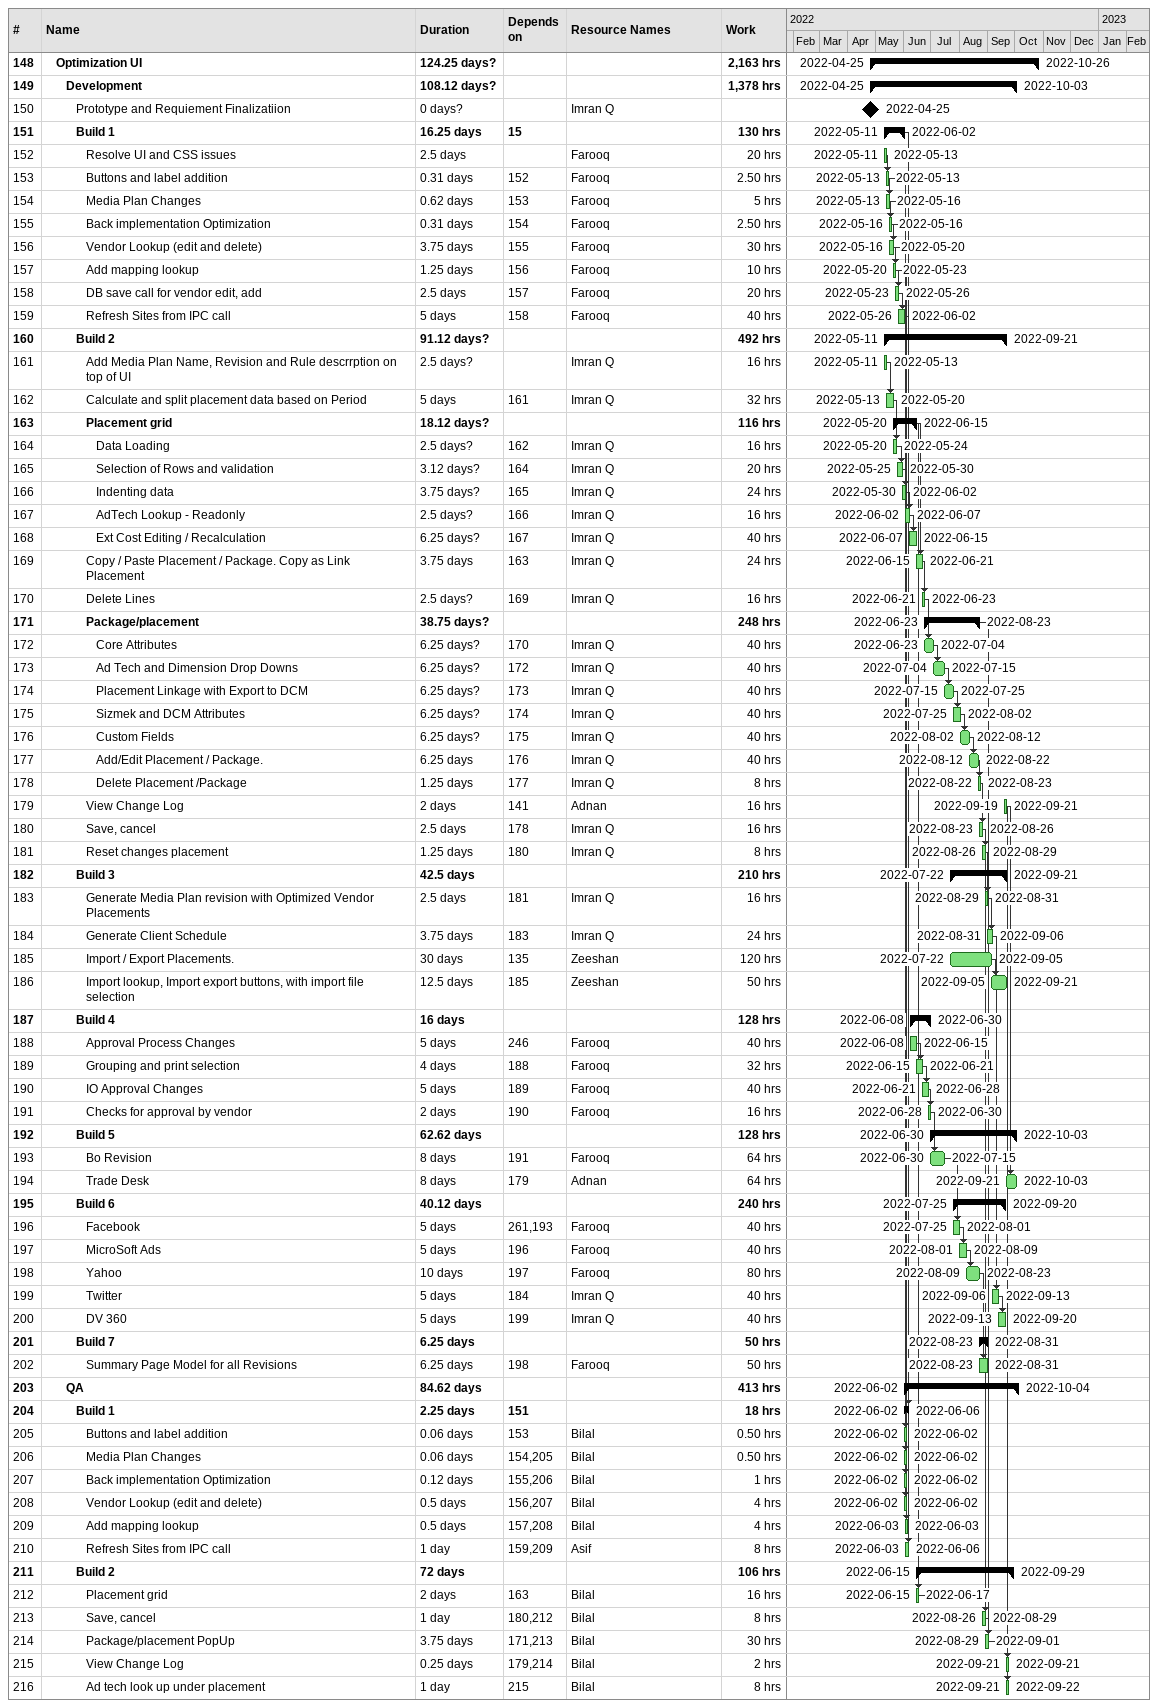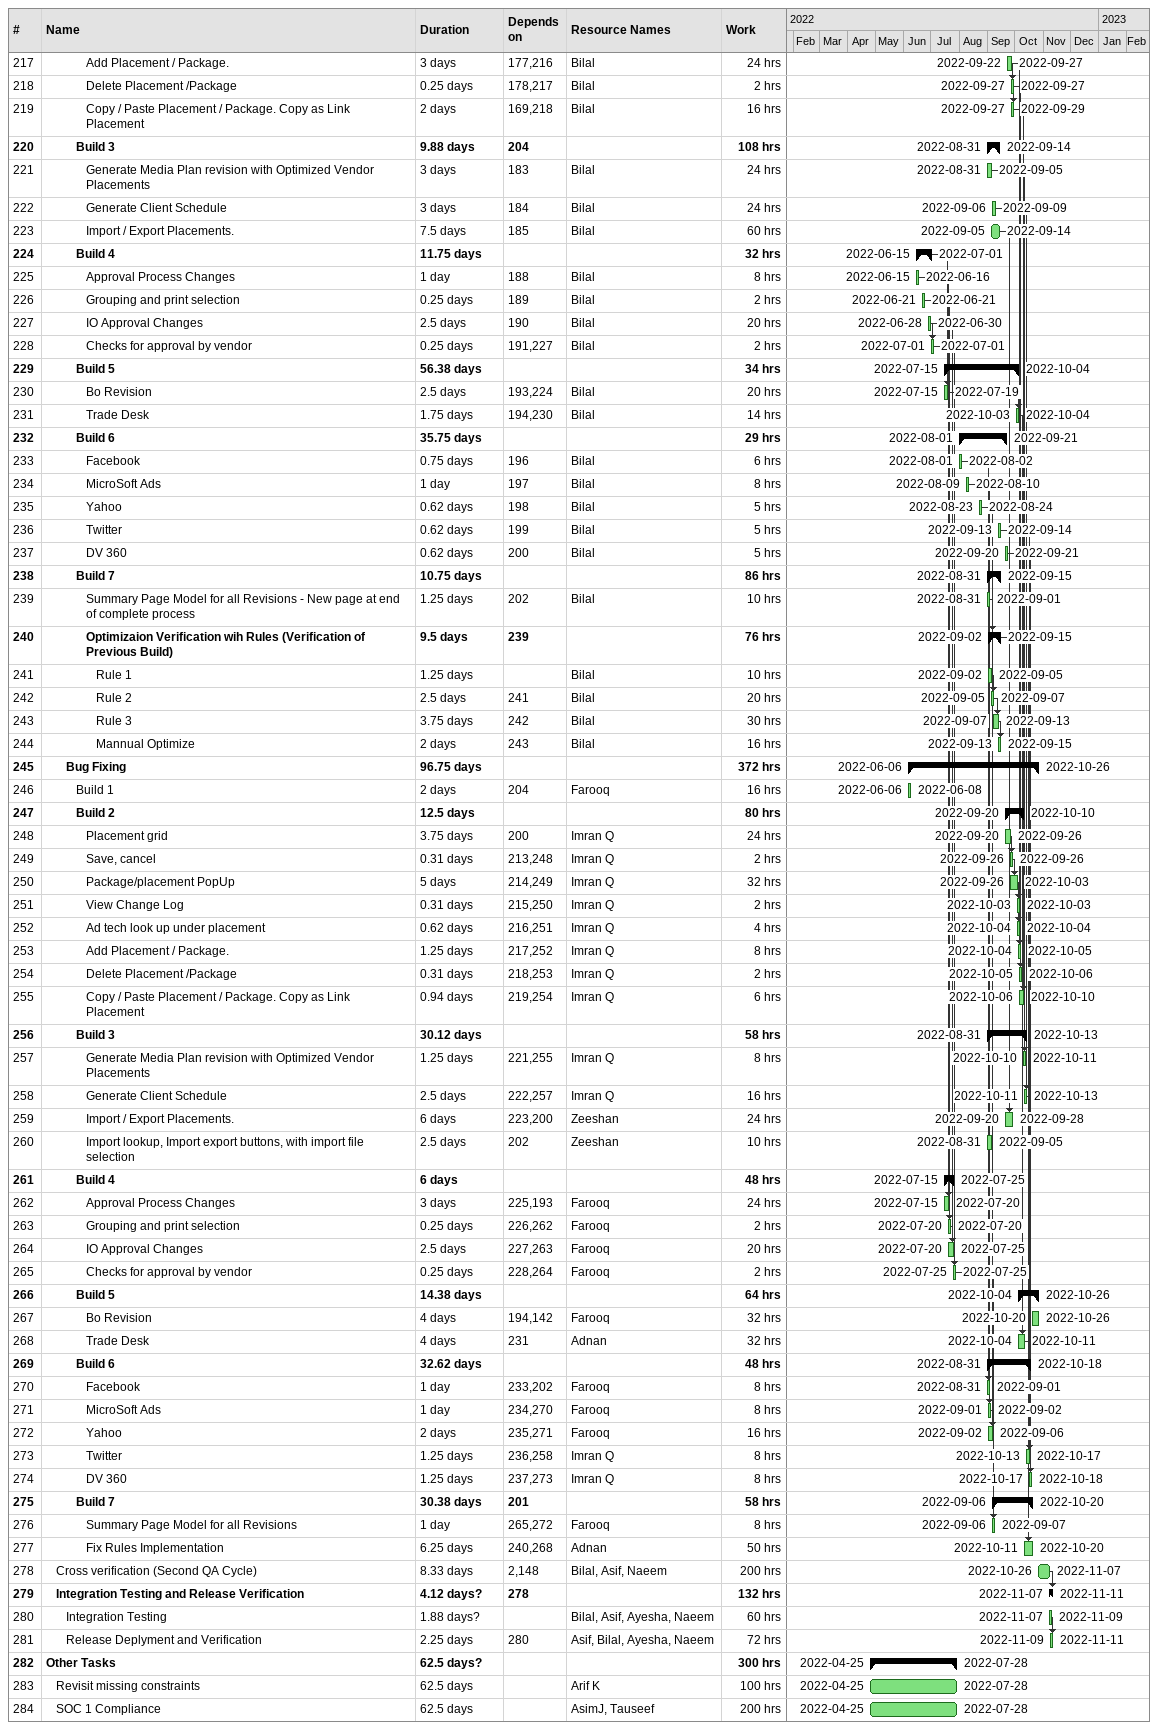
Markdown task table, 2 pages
| ID | Level | Task | Duration | Start | Finish | Predecessors | Resources | Work (h) |
|---|---|---|---|---|---|---|---|---|
| 148 | 2 | **Optimization UI** | 124.25d? | 2022-04-25 | 2022-10-26 |  |  | 2163 |
| 149 | 3 | **Development** | 108.12d? | 2022-04-25 | 2022-10-03 |  |  | 1378 |
| 150 | 4 | Prototype and Requiement Finalizatiion | 0d? | 2022-04-25 | 2022-04-25 |  | Imran Q |  |
| 151 | 4 | **Build 1** | 16.25d | 2022-05-11 | 2022-06-02 | 15 |  | 130 |
| 152 | 5 | Resolve UI and CSS issues | 2.5d | 2022-05-11 | 2022-05-13 |  | Farooq | 20 |
| 153 | 5 | Buttons and label addition | 0.31d | 2022-05-13 | 2022-05-13 | 152 | Farooq | 2.50 |
| 154 | 5 | Media Plan Changes | 0.62d | 2022-05-13 | 2022-05-16 | 153 | Farooq | 5 |
| 155 | 5 | Back implementation Optimization | 0.31d | 2022-05-16 | 2022-05-16 | 154 | Farooq | 2.50 |
| 156 | 5 | Vendor Lookup (edit and delete) | 3.75d | 2022-05-16 | 2022-05-20 | 155 | Farooq | 30 |
| 157 | 5 | Add mapping lookup | 1.25d | 2022-05-20 | 2022-05-23 | 156 | Farooq | 10 |
| 158 | 5 | DB save call for vendor edit, add | 2.5d | 2022-05-23 | 2022-05-26 | 157 | Farooq | 20 |
| 159 | 5 | Refresh Sites from IPC call | 5d | 2022-05-26 | 2022-06-02 | 158 | Farooq | 40 |
| 160 | 4 | **Build 2** | 91.12d? | 2022-05-11 | 2022-09-21 |  |  | 492 |
| 161 | 5 | Add Media Plan Name, Revision and Rule descrrption on top of UI | 2.5d? | 2022-05-11 | 2022-05-13 |  | Imran Q | 16 |
| 162 | 5 | Calculate and split placement data based on Period | 5d | 2022-05-13 | 2022-05-20 | 161 | Imran Q | 32 |
| 163 | 5 | **Placement grid** | 18.12d? | 2022-05-20 | 2022-06-15 |  |  | 116 |
| 164 | 6 | Data Loading | 2.5d? | 2022-05-20 | 2022-05-24 | 162 | Imran Q | 16 |
| 165 | 6 | Selection of Rows and validation | 3.12d? | 2022-05-25 | 2022-05-30 | 164 | Imran Q | 20 |
| 166 | 6 | Indenting data | 3.75d? | 2022-05-30 | 2022-06-02 | 165 | Imran Q | 24 |
| 167 | 6 | AdTech Lookup - Readonly | 2.5d? | 2022-06-02 | 2022-06-07 | 166 | Imran Q | 16 |
| 168 | 6 | Ext Cost Editing / Recalculation | 6.25d? | 2022-06-07 | 2022-06-15 | 167 | Imran Q | 40 |
| 169 | 5 | Copy / Paste Placement / Package. Copy as Link Placement | 3.75d | 2022-06-15 | 2022-06-21 | 163 | Imran Q | 24 |
| 170 | 5 | Delete Lines | 2.5d? | 2022-06-21 | 2022-06-23 | 169 | Imran Q | 16 |
| 171 | 5 | **Package/placement** | 38.75d? | 2022-06-23 | 2022-08-23 |  |  | 248 |
| 172 | 6 | Core Attributes | 6.25d? | 2022-06-23 | 2022-07-04 | 170 | Imran Q | 40 |
| 173 | 6 | Ad Tech and Dimension Drop Downs | 6.25d? | 2022-07-04 | 2022-07-15 | 172 | Imran Q | 40 |
| 174 | 6 | Placement Linkage with Export to DCM | 6.25d? | 2022-07-15 | 2022-07-25 | 173 | Imran Q | 40 |
| 175 | 6 | Sizmek and DCM Attributes | 6.25d? | 2022-07-25 | 2022-08-02 | 174 | Imran Q | 40 |
| 176 | 6 | Custom Fields | 6.25d? | 2022-08-02 | 2022-08-12 | 175 | Imran Q | 40 |
| 177 | 6 | Add/Edit Placement / Package. | 6.25d | 2022-08-12 | 2022-08-22 | 176 | Imran Q | 40 |
| 178 | 6 | Delete Placement /Package | 1.25d | 2022-08-22 | 2022-08-23 | 177 | Imran Q | 8 |
| 179 | 5 | View Change Log | 2d | 2022-09-19 | 2022-09-21 | 141 | Adnan | 16 |
| 180 | 5 | Save, cancel | 2.5d | 2022-08-23 | 2022-08-26 | 178 | Imran Q | 16 |
| 181 | 5 | Reset changes placement | 1.25d | 2022-08-26 | 2022-08-29 | 180 | Imran Q | 8 |
| 182 | 4 | **Build 3** | 42.5d | 2022-07-22 | 2022-09-21 |  |  | 210 |
| 183 | 5 | Generate Media Plan revision with Optimized Vendor Placements | 2.5d | 2022-08-29 | 2022-08-31 | 181 | Imran Q | 16 |
| 184 | 5 | Generate Client Schedule | 3.75d | 2022-08-31 | 2022-09-06 | 183 | Imran Q | 24 |
| 185 | 5 | Import / Export Placements. | 30d | 2022-07-22 | 2022-09-05 | 135 | Zeeshan | 120 |
| 186 | 5 | Import lookup, Import export buttons, with import file selection | 12.5d | 2022-09-05 | 2022-09-21 | 185 | Zeeshan | 50 |
| 187 | 4 | **Build 4** | 16d | 2022-06-08 | 2022-06-30 |  |  | 128 |
| 188 | 5 | Approval Process Changes | 5d | 2022-06-08 | 2022-06-15 | 246 | Farooq | 40 |
| 189 | 5 | Grouping and print selection | 4d | 2022-06-15 | 2022-06-21 | 188 | Farooq | 32 |
| 190 | 5 | IO Approval Changes | 5d | 2022-06-21 | 2022-06-28 | 189 | Farooq | 40 |
| 191 | 5 | Checks for approval by vendor | 2d | 2022-06-28 | 2022-06-30 | 190 | Farooq | 16 |
| 192 | 4 | **Build 5** | 62.62d | 2022-06-30 | 2022-10-03 |  |  | 128 |
| 193 | 5 | Bo Revision | 8d | 2022-06-30 | 2022-07-15 | 191 | Farooq | 64 |
| 194 | 5 | Trade Desk | 8d | 2022-09-21 | 2022-10-03 | 179 | Adnan | 64 |
| 195 | 4 | **Build 6** | 40.12d | 2022-07-25 | 2022-09-20 |  |  | 240 |
| 196 | 5 | Facebook | 5d | 2022-07-25 | 2022-08-01 | 261, 193 | Farooq | 40 |
| 197 | 5 | MicroSoft Ads | 5d | 2022-08-01 | 2022-08-09 | 196 | Farooq | 40 |
| 198 | 5 | Yahoo | 10d | 2022-08-09 | 2022-08-23 | 197 | Farooq | 80 |
| 199 | 5 | Twitter | 5d | 2022-09-06 | 2022-09-13 | 184 | Imran Q | 40 |
| 200 | 5 | DV 360 | 5d | 2022-09-13 | 2022-09-20 | 199 | Imran Q | 40 |
| 201 | 4 | **Build 7** | 6.25d | 2022-08-23 | 2022-08-31 |  |  | 50 |
| 202 | 5 | Summary Page Model for all Revisions | 6.25d | 2022-08-23 | 2022-08-31 | 198 | Farooq | 50 |
| 203 | 3 | **QA** | 84.62d | 2022-06-02 | 2022-10-04 |  |  | 413 |
| 204 | 4 | **Build 1** | 2.25d | 2022-06-02 | 2022-06-06 | 151 |  | 18 |
| 205 | 5 | Buttons and label addition | 0.06d | 2022-06-02 | 2022-06-02 | 153 | Bilal | 0.50 |
| 206 | 5 | Media Plan Changes | 0.06d | 2022-06-02 | 2022-06-02 | 154, 205 | Bilal | 0.50 |
| 207 | 5 | Back implementation Optimization | 0.12d | 2022-06-02 | 2022-06-02 | 155, 206 | Bilal | 1 |
| 208 | 5 | Vendor Lookup (edit and delete) | 0.5d | 2022-06-02 | 2022-06-02 | 156, 207 | Bilal | 4 |
| 209 | 5 | Add mapping lookup | 0.5d | 2022-06-03 | 2022-06-03 | 157, 208 | Bilal | 4 |
| 210 | 5 | Refresh Sites from IPC call | 1d | 2022-06-03 | 2022-06-06 | 159, 209 | Asif | 8 |
| 211 | 4 | **Build 2** | 72d | 2022-06-15 | 2022-09-29 |  |  | 106 |
| 212 | 5 | Placement grid | 2d | 2022-06-15 | 2022-06-17 | 163 | Bilal | 16 |
| 213 | 5 | Save, cancel | 1d | 2022-08-26 | 2022-08-29 | 180, 212 | Bilal | 8 |
| 214 | 5 | Package/placement PopUp | 3.75d | 2022-08-29 | 2022-09-01 | 171, 213 | Bilal | 30 |
| 215 | 5 | View Change Log | 0.25d | 2022-09-21 | 2022-09-21 | 179, 214 | Bilal | 2 |
| 216 | 5 | Ad tech look up under placement | 1d | 2022-09-21 | 2022-09-22 | 215 | Bilal | 8 |
| 217 | 5 | Add Placement / Package. | 3d | 2022-09-22 | 2022-09-27 | 177, 216 | Bilal | 24 |
| 218 | 5 | Delete Placement /Package | 0.25d | 2022-09-27 | 2022-09-27 | 178, 217 | Bilal | 2 |
| 219 | 5 | Copy / Paste Placement / Package. Copy as Link Placement | 2d | 2022-09-27 | 2022-09-29 | 169, 218 | Bilal | 16 |
| 220 | 4 | **Build 3** | 9.88d | 2022-08-31 | 2022-09-14 | 204 |  | 108 |
| 221 | 5 | Generate Media Plan revision with Optimized Vendor Placements | 3d | 2022-08-31 | 2022-09-05 | 183 | Bilal | 24 |
| 222 | 5 | Generate Client Schedule | 3d | 2022-09-06 | 2022-09-09 | 184 | Bilal | 24 |
| 223 | 5 | Import / Export Placements. | 7.5d | 2022-09-05 | 2022-09-14 | 185 | Bilal | 60 |
| 224 | 4 | **Build 4** | 11.75d | 2022-06-15 | 2022-07-01 |  |  | 32 |
| 225 | 5 | Approval Process Changes | 1d | 2022-06-15 | 2022-06-16 | 188 | Bilal | 8 |
| 226 | 5 | Grouping and print selection | 0.25d | 2022-06-21 | 2022-06-21 | 189 | Bilal | 2 |
| 227 | 5 | IO Approval Changes | 2.5d | 2022-06-28 | 2022-06-30 | 190 | Bilal | 20 |
| 228 | 5 | Checks for approval by vendor | 0.25d | 2022-07-01 | 2022-07-01 | 191, 227 | Bilal | 2 |
| 229 | 4 | **Build 5** | 56.38d | 2022-07-15 | 2022-10-04 |  |  | 34 |
| 230 | 5 | Bo Revision | 2.5d | 2022-07-15 | 2022-07-19 | 193, 224 | Bilal | 20 |
| 231 | 5 | Trade Desk | 1.75d | 2022-10-03 | 2022-10-04 | 194, 230 | Bilal | 14 |
| 232 | 4 | **Build 6** | 35.75d | 2022-08-01 | 2022-09-21 |  |  | 29 |
| 233 | 5 | Facebook | 0.75d | 2022-08-01 | 2022-08-02 | 196 | Bilal | 6 |
| 234 | 5 | MicroSoft Ads | 1d | 2022-08-09 | 2022-08-10 | 197 | Bilal | 8 |
| 235 | 5 | Yahoo | 0.62d | 2022-08-23 | 2022-08-24 | 198 | Bilal | 5 |
| 236 | 5 | Twitter | 0.62d | 2022-09-13 | 2022-09-14 | 199 | Bilal | 5 |
| 237 | 5 | DV 360 | 0.62d | 2022-09-20 | 2022-09-21 | 200 | Bilal | 5 |
| 238 | 4 | **Build 7** | 10.75d | 2022-08-31 | 2022-09-15 |  |  | 86 |
| 239 | 5 | Summary Page Model for all Revisions - New page at end of complete process | 1.25d | 2022-08-31 | 2022-09-01 | 202 | Bilal | 10 |
| 240 | 5 | **Optimizaion Verification wih Rules (Verification of Previous Build)** | 9.5d | 2022-09-02 | 2022-09-15 | 239 |  | 76 |
| 241 | 6 | Rule 1 | 1.25d | 2022-09-02 | 2022-09-05 |  | Bilal | 10 |
| 242 | 6 | Rule 2 | 2.5d | 2022-09-05 | 2022-09-07 | 241 | Bilal | 20 |
| 243 | 6 | Rule 3 | 3.75d | 2022-09-07 | 2022-09-13 | 242 | Bilal | 30 |
| 244 | 6 | Mannual Optimize | 2d | 2022-09-13 | 2022-09-15 | 243 | Bilal | 16 |
| 245 | 3 | **Bug Fixing** | 96.75d | 2022-06-06 | 2022-10-26 |  |  | 372 |
| 246 | 4 | Build 1 | 2d | 2022-06-06 | 2022-06-08 | 204 | Farooq | 16 |
| 247 | 4 | **Build 2** | 12.5d | 2022-09-20 | 2022-10-10 |  |  | 80 |
| 248 | 5 | Placement grid | 3.75d | 2022-09-20 | 2022-09-26 | 200 | Imran Q | 24 |
| 249 | 5 | Save, cancel | 0.31d | 2022-09-26 | 2022-09-26 | 213, 248 | Imran Q | 2 |
| 250 | 5 | Package/placement PopUp | 5d | 2022-09-26 | 2022-10-03 | 214, 249 | Imran Q | 32 |
| 251 | 5 | View Change Log | 0.31d | 2022-10-03 | 2022-10-03 | 215, 250 | Imran Q | 2 |
| 252 | 5 | Ad tech look up under placement | 0.62d | 2022-10-04 | 2022-10-04 | 216, 251 | Imran Q | 4 |
| 253 | 5 | Add Placement / Package. | 1.25d | 2022-10-04 | 2022-10-05 | 217, 252 | Imran Q | 8 |
| 254 | 5 | Delete Placement /Package | 0.31d | 2022-10-05 | 2022-10-06 | 218, 253 | Imran Q | 2 |
| 255 | 5 | Copy / Paste Placement / Package. Copy as Link Placement | 0.94d | 2022-10-06 | 2022-10-10 | 219, 254 | Imran Q | 6 |
| 256 | 4 | **Build 3** | 30.12d | 2022-08-31 | 2022-10-13 |  |  | 58 |
| 257 | 5 | Generate Media Plan revision with Optimized Vendor Placements | 1.25d | 2022-10-10 | 2022-10-11 | 221, 255 | Imran Q | 8 |
| 258 | 5 | Generate Client Schedule | 2.5d | 2022-10-11 | 2022-10-13 | 222, 257 | Imran Q | 16 |
| 259 | 5 | Import / Export Placements. | 6d | 2022-09-20 | 2022-09-28 | 223, 200 | Zeeshan | 24 |
| 260 | 5 | Import lookup, Import export buttons, with import file selection | 2.5d | 2022-08-31 | 2022-09-05 | 202 | Zeeshan | 10 |
| 261 | 4 | **Build 4** | 6d | 2022-07-15 | 2022-07-25 |  |  | 48 |
| 262 | 5 | Approval Process Changes | 3d | 2022-07-15 | 2022-07-20 | 225, 193 | Farooq | 24 |
| 263 | 5 | Grouping and print selection | 0.25d | 2022-07-20 | 2022-07-20 | 226, 262 | Farooq | 2 |
| 264 | 5 | IO Approval Changes | 2.5d | 2022-07-20 | 2022-07-25 | 227, 263 | Farooq | 20 |
| 265 | 5 | Checks for approval by vendor | 0.25d | 2022-07-25 | 2022-07-25 | 228, 264 | Farooq | 2 |
| 266 | 4 | **Build 5** | 14.38d | 2022-10-04 | 2022-10-26 |  |  | 64 |
| 267 | 5 | Bo Revision | 4d | 2022-10-20 | 2022-10-26 | 194, 142 | Farooq | 32 |
| 268 | 5 | Trade Desk | 4d | 2022-10-04 | 2022-10-11 | 231 | Adnan | 32 |
| 269 | 4 | **Build 6** | 32.62d | 2022-08-31 | 2022-10-18 |  |  | 48 |
| 270 | 5 | Facebook | 1d | 2022-08-31 | 2022-09-01 | 233, 202 | Farooq | 8 |
| 271 | 5 | MicroSoft Ads | 1d | 2022-09-01 | 2022-09-02 | 234, 270 | Farooq | 8 |
| 272 | 5 | Yahoo | 2d | 2022-09-02 | 2022-09-06 | 235, 271 | Farooq | 16 |
| 273 | 5 | Twitter | 1.25d | 2022-10-13 | 2022-10-17 | 236, 258 | Imran Q | 8 |
| 274 | 5 | DV 360 | 1.25d | 2022-10-17 | 2022-10-18 | 237, 273 | Imran Q | 8 |
| 275 | 4 | **Build 7** | 30.38d | 2022-09-06 | 2022-10-20 | 201 |  | 58 |
| 276 | 5 | Summary Page Model for all Revisions | 1d | 2022-09-06 | 2022-09-07 | 265, 272 | Farooq | 8 |
| 277 | 5 | Fix Rules Implementation | 6.25d | 2022-10-11 | 2022-10-20 | 240, 268 | Adnan | 50 |
| 278 | 2 | Cross verification (Second QA Cycle) | 8.33d | 2022-10-26 | 2022-11-07 | 2, 148 | Bilal, Asif, Naeem | 200 |
| 279 | 2 | **Integration Testing and Release Verification** | 4.12d? | 2022-11-07 | 2022-11-11 | 278 |  | 132 |
| 280 | 3 | Integration Testing | 1.88d? | 2022-11-07 | 2022-11-09 |  | Bilal, Asif, Ayesha, Naeem | 60 |
| 281 | 3 | Release Deplyment and Verification | 2.25d | 2022-11-09 | 2022-11-11 | 280 | Asif, Bilal, Ayesha, Naeem | 72 |
| 282 | 1 | **Other Tasks** | 62.5d? | 2022-04-25 | 2022-07-28 |  |  | 300 |
| 283 | 2 | Revisit missing constraints | 62.5d | 2022-04-25 | 2022-07-28 |  | Arif K | 100 |
| 284 | 2 | SOC 1 Compliance | 62.5d | 2022-04-25 | 2022-07-28 |  | AsimJ, Tauseef | 200 |
